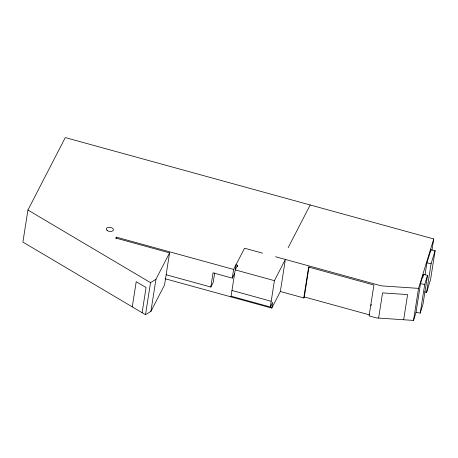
<?xml version="1.0" encoding="UTF-8"?>
<svg xmlns="http://www.w3.org/2000/svg" width="458" height="458" viewBox="0 0 458 458"><rect width="100%" height="100%" fill="white"/><g stroke="black" fill="none" stroke-linecap="round" stroke-linejoin="round"><path stroke-width="0.69" d="M431.986 250.12L433.732 238.973L65.288 137.577L27.921 210.033L22.9 242.082L145.507 314.703L150.917 311.36L164.554 284.91L169.575 252.862L115.851 238.08L116.332 237.158L233.609 269.43L244.549 248.213L262.583 253.177M116.109 238.549L116.332 237.158M132.276 306.866L136.221 281.687L146.062 287.515L142.117 312.694M145.507 314.703L150.522 282.655L155.932 279.311L169.575 252.862M150.917 311.36L155.932 279.311M166.237 274.771L210.829 287.04L213.05 272.848L232.246 278.132L234.622 273.523M214.688 272.968L213.205 282.431L210.829 287.04M232.246 278.132L233.609 269.43M230.964 296.87L235.984 264.821L237.616 265.274L237.399 266.659M231.118 296.206L270.3 306.986L274.422 280.662L285.363 259.446L280.348 291.494L271.783 308.102L165.109 278.745M271.783 308.102L272.676 302.377L270.3 306.986M280.348 291.494L303.78 297.94L308.618 267.043L373.923 285.013L369.085 315.917L376.379 317.921L413.522 320.423L416.041 312.241L420.518 283.628L423.341 274.451L427.526 275.315L423.049 303.929L420.226 313.112L416.041 312.241M303.78 297.94L304.295 296.944L309.024 266.745M371.032 305.784L371.249 304.381M378.617 318.07L382.562 292.891L407.597 294.58L403.653 319.758M413.522 320.423L418.543 288.374L433.732 238.973M422.906 277.239L423.341 274.451M425.053 274.708L426.908 262.846L430.915 249.822L435.1 250.692L430.617 279.306L426.616 292.33L424.52 291.895M420.226 313.112L424.703 284.498L427.526 275.315M430.589 251.917L430.915 249.822M426.616 292.33L431.098 263.716L435.1 250.692M237.616 265.274L235.24 269.882L274.422 280.662M288.174 247.652L310.186 204.972M418.543 288.374L381.394 285.872L275.51 256.732M426.908 262.846L431.098 263.716M420.518 283.628L424.703 284.498M304.295 296.944L369.6 314.915M232.011 290.481L271.199 301.267M27.921 210.033L150.522 282.655M107.195 230.5A3.572 2.09 8.9 0 0 113.206 230.385A3.572 2.09 8.9 0 0 109.141 227.242A3.572 2.09 8.9 0 0 107.195 230.5"/></g></svg>
